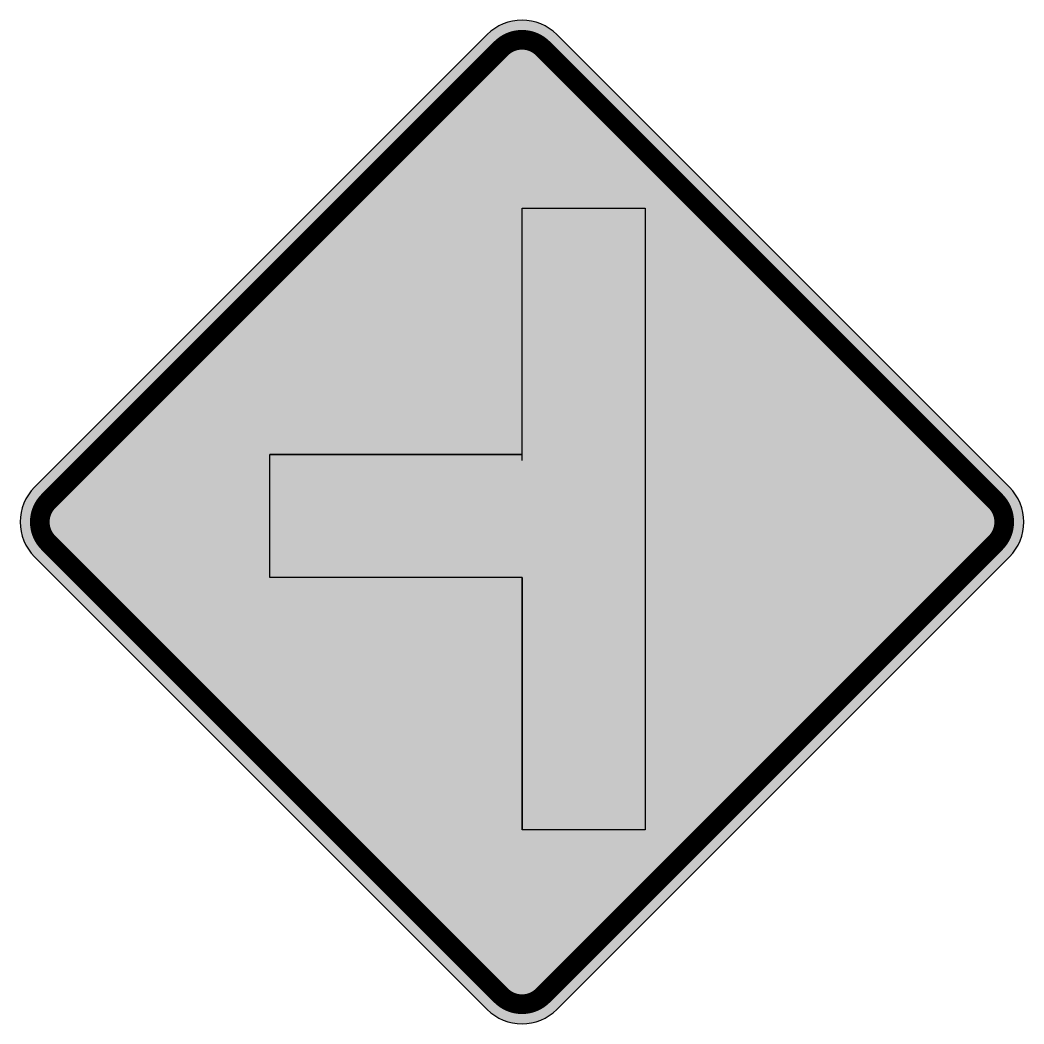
# Model space of a CAD drawing. Header units: millimetres. Extents: x -408 to 408, y -408 to 408.
import ezdxf

# ---------------------------------------------------------------- set-up
doc = ezdxf.new("R2010")
doc.units = ezdxf.units.MM
doc.header["$LTSCALE"] = 10
doc.header["$MEASUREMENT"] = 0
doc.layers.get('0').update_dxf_attribs({"linetype": 'CONTINUOUS'})

msp = doc.modelspace()

# ---------------------------------------------------------------- hatches: boundary and pattern name
h = msp.add_hatch(color=50)
h.dxf.hatch_style = 1
edge = h.paths.add_edge_path()
edge.add_line((28.28, -395.98), (395.98, -28.28))
edge.add_arc((367.7, 0), 40, 315, 405)
edge.add_line((395.98, 28.28), (28.28, 395.98))
edge.add_arc((0, 367.7), 40, 45, 135)
edge.add_line((-28.28, 395.98), (-395.98, 28.28))
edge.add_arc((-367.7, 0), 40, 135, 225)
edge.add_line((-395.98, -28.28), (-28.28, -395.98))
edge.add_arc((0, -367.7), 40, 225, 315)
msp.add_hatch(color=256).paths.add_polyline_path([(-204.8, 54.8), (-204.8, -45.2), (0, -45.2), (0, -250), (100, -250), (100, 254.8), (0, 254.8), (0, 54.8)])

# ---------------------------------------------------------------- linework, layer by layer
for p, q in [((0, 50), (0, 254.8)), ((0, 54.8), (-204.8, 54.8)), ((0, -45.2), (0, -250))]:
    msp.add_line(p, q)
at = {"color": 50, "flags": 128}
msp.add_lwpolyline([(28.28, -395.98), (395.98, -28.28, 0.414214), (395.98, 28.28), (28.28, 395.98, 0.414214), (-28.28, 395.98), (-395.98, 28.28, 0.414214), (-395.98, -28.28), (-28.28, -395.98, 0.414214)], format="xyb", close=True, dxfattribs=at)
at = {"const_width": 16, "flags": 128}
msp.add_lwpolyline([(16.97, -384.67), (384.67, -16.97, 0.414214), (384.67, 16.97), (16.97, 384.67, 0.414214), (-16.97, 384.67), (-384.67, 16.97, 0.414214), (-384.67, -16.97), (-16.97, -384.67, 0.414214), (16.97, -384.67, 0.414214)], format="xyb", dxfattribs=at)
msp.add_lwpolyline([(-204.8, 54.8), (0, 54.8), (0, 254.8), (100, 254.8), (100, -250), (0, -250), (0, -45.2), (-204.8, -45.2)], close=True)

doc.saveas('drawing.dxf')
